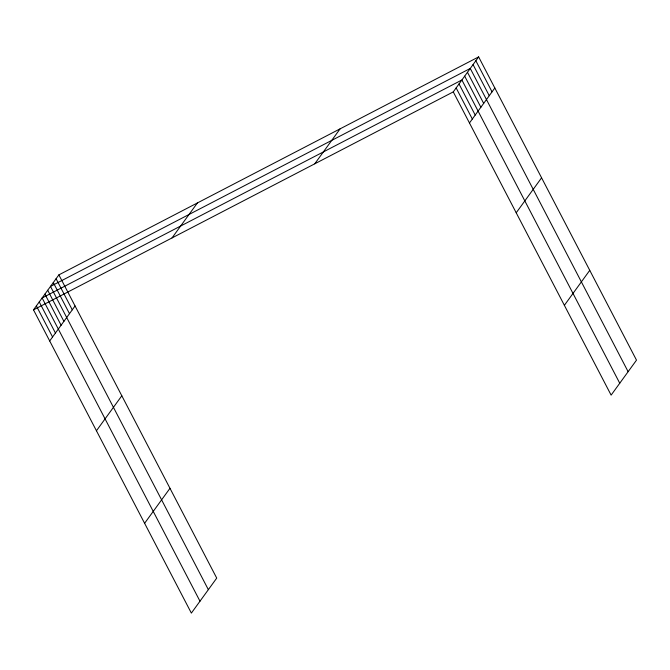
<?xml version="1.0" encoding="UTF-8"?>
<svg xmlns="http://www.w3.org/2000/svg" width="670" height="670" viewBox="0 0 670 670"><rect width="100%" height="100%" fill="white"/><g stroke="black" fill="none" stroke-linecap="round" stroke-linejoin="round"><path stroke-width="1" d="M58.876 274.876L216.728 578.11L191.36 613.1L33.5 309.858L58.876 274.876L478.64 56.9L636.5 360.142L611.124 395.124L453.272 91.891L478.64 56.9M49.689 340.963L75.065 305.972M172.023 237.925L197.399 202.943M96.438 430.768L121.814 395.777M314.749 163.815L340.117 128.833M144.603 523.295L169.979 488.304M469.461 122.987L494.837 88.005M516.21 212.792L541.586 177.81M564.375 305.319L589.751 270.337M33.5 309.858L453.272 91.891M475.851 60.752L492.04 91.857M473.062 64.596L489.251 95.701M628.125 371.691L470.273 68.449L50.501 286.417L208.353 589.659M467.476 72.293L483.673 103.398M464.687 76.145L480.876 107.25M619.75 383.232L461.898 79.99L42.126 297.966L199.987 601.199M459.025 83.959L475.214 115.056M456.144 87.921L472.333 119.026M56.079 278.72L72.276 309.825M53.29 282.572L69.479 313.669M47.712 290.269L63.901 321.366M44.915 294.113L61.112 325.218M39.254 301.927L55.443 333.032M36.373 305.889L52.57 336.993"/></g></svg>
